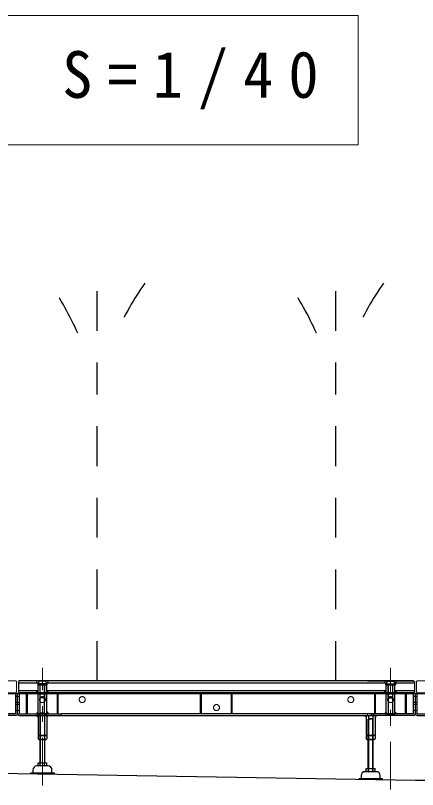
# Model space of a CAD drawing. Units: millimetres on the paper. Extents: x -385 to 0, y -594 to 267.
# Drawn here: x -298.32 to -273.06, y 47.48 to 96.13 of the extents above; entities that cross this region are included whole.
import ezdxf

# ---------------------------------------------------------------- set-up
doc = ezdxf.new("R2010")
doc.units = ezdxf.units.MM
doc.linetypes.add('USER1', pattern=[4.5, 2.5, -2])
doc.linetypes.add('USER2', pattern=[6, 3, -1, 1, -1])
doc.layers.add('1_40', color=7, linetype='Continuous', lineweight=25)
doc.styles.add('ＭＳ ゴシック', font='')
doc.styles.get('ＭＳ ゴシック').set_extended_font_data('MS Gothic')

msp = doc.modelspace()

# ---------------------------------------------------------------- linework, layer by layer
at = {"layer": '1_40', "lineweight": 13}
for p, q in [((-276.792, 96.133), (-319.592, 96.133)), ((-276.792, 88), (-276.792, 96.133)), ((-319.592, 88), (-276.792, 88))]:
    msp.add_line(p, q, dxfattribs=at)
at = {"layer": '1_40', "linetype": 'USER1'}
for p, q in [((-293.192, 76.302), (-293.192, 80.386)), ((-278.192, 76.302), (-278.192, 80.386))]:
    msp.add_line(p, q, dxfattribs=at)
at = {"layer": '1_40', "color": 4, "linetype": 'USER1'}
for p, q in [((-293.192, 54.311), (-293.192, 74.311)), ((-278.192, 54.311), (-278.192, 74.311))]:
    msp.add_line(p, q, dxfattribs=at)
at = {"layer": '1_40', "linetype": 'USER2', "lineweight": 13}
for p, q in [((-296.629, 47.726), (-296.629, 55.131)), ((-274.754, 47.476), (-274.754, 55.131))]:
    msp.add_line(p, q, dxfattribs=at)
at = {"layer": '1_40', "color": 40, "lineweight": 13}
for p, q in [((-299.354, 54.311), (-298.304, 54.311)), ((-298.304, 54.311), (-298.254, 54.261)), ((-298.254, 54.261), (-298.254, 53.611)), ((-273.079, 54.311), (-273.129, 54.261)), ((-273.129, 54.261), (-273.129, 53.611)), ((-272.029, 54.311), (-273.079, 54.311)), ((-298.304, 53.561), (-299.404, 53.561)), ((-298.304, 53.561), (-298.254, 53.611)), ((-273.079, 53.561), (-273.129, 53.611)), ((-273.079, 53.561), (-271.979, 53.561))]:
    msp.add_line(p, q, dxfattribs=at)
at = {"layer": '1_40', "color": 40}
for p, q in [((-298.079, 54.311), (-298.129, 54.261)), ((-298.079, 54.311), (-298.129, 54.261)), ((-298.129, 54.261), (-298.129, 53.998)), ((-298.129, 54.261), (-298.129, 53.611)), ((-298.129, 54.186), (-296.883, 54.186)), ((-273.304, 54.311), (-298.079, 54.311)), ((-295.179, 54.311), (-298.079, 54.311)), ((-296.979, 54.186), (-296.979, 54.311)), ((-296.375, 54.186), (-275.008, 54.186)), ((-296.279, 54.186), (-296.279, 54.311)), ((-276.204, 54.311), (-273.304, 54.311)), ((-275.104, 54.186), (-275.104, 54.311)), ((-274.5, 54.186), (-273.254, 54.186)), ((-274.404, 54.186), (-274.404, 54.311)), ((-273.304, 54.311), (-273.254, 54.261)), ((-273.304, 54.311), (-273.254, 54.261)), ((-273.254, 54.261), (-273.254, 53.611)), ((-296.903, 53.686), (-298.129, 53.686)), ((-298.129, 53.611), (-298.079, 53.561)), ((-298.129, 53.611), (-298.079, 53.561)), ((-273.304, 53.561), (-298.079, 53.561)), ((-298.079, 53.561), (-295.179, 53.561)), ((-296.979, 53.561), (-296.979, 53.686)), ((-275.028, 53.686), (-296.355, 53.686)), ((-296.279, 53.561), (-296.279, 53.686)), ((-273.304, 53.561), (-276.204, 53.561)), ((-275.104, 53.561), (-275.104, 53.686)), ((-273.254, 53.686), (-274.48, 53.686)), ((-274.404, 53.561), (-274.404, 53.686)), ((-273.254, 53.611), (-273.304, 53.561)), ((-273.254, 53.611), (-273.304, 53.561))]:
    msp.add_line(p, q, dxfattribs=at)
at = {"layer": '1_40'}
for p, q in [((-296.929, 54.111), (-296.929, 54.061)), ((-296.329, 54.111), (-296.929, 54.111)), ((-296.329, 54.061), (-296.929, 54.061)), ((-296.903, 54.032), (-296.854, 54.061)), ((-296.903, 53.589), (-296.903, 54.032)), ((-296.892, 54.111), (-296.892, 54.136)), ((-296.367, 54.111), (-296.892, 54.111)), ((-296.854, 54.061), (-296.404, 54.061)), ((-296.779, 53.236), (-296.779, 54.111)), ((-296.766, 53.589), (-296.766, 54.032)), ((-296.517, 54.286), (-296.742, 54.286)), ((-296.492, 53.589), (-296.492, 54.032)), ((-296.479, 53.236), (-296.479, 54.111)), ((-296.355, 54.032), (-296.404, 54.061)), ((-296.367, 54.111), (-296.367, 54.136)), ((-296.355, 53.589), (-296.355, 54.032)), ((-296.329, 54.061), (-296.329, 54.111)), ((-275.054, 54.061), (-275.054, 54.111)), ((-275.054, 54.111), (-274.454, 54.111)), ((-275.054, 54.061), (-274.454, 54.061)), ((-275.028, 54.032), (-274.979, 54.061)), ((-275.028, 53.589), (-275.028, 54.032)), ((-275.017, 54.111), (-275.017, 54.136)), ((-275.017, 54.111), (-274.492, 54.111)), ((-274.529, 54.061), (-274.979, 54.061)), ((-274.904, 53.236), (-274.904, 54.111)), ((-274.891, 53.589), (-274.891, 54.032)), ((-274.867, 54.286), (-274.642, 54.286)), ((-274.617, 53.589), (-274.617, 54.032)), ((-274.604, 53.236), (-274.604, 54.111)), ((-274.48, 54.032), (-274.529, 54.061)), ((-274.492, 54.111), (-274.492, 54.136)), ((-274.48, 53.589), (-274.48, 54.032)), ((-274.454, 54.111), (-274.454, 54.061)), ((-297.567, 53.561), (-295.692, 53.561)), ((-296.903, 53.589), (-296.854, 53.561)), ((-296.854, 53.561), (-296.404, 53.561)), ((-296.842, 53.561), (-296.842, 53.503)), ((-296.417, 53.561), (-296.417, 53.503)), ((-296.355, 53.589), (-296.404, 53.561)), ((-286.629, 53.561), (-284.754, 53.561)), ((-285.904, 53.561), (-285.904, 53.503)), ((-285.479, 53.561), (-285.479, 53.503)), ((-273.817, 53.561), (-275.692, 53.561)), ((-275.028, 53.589), (-274.979, 53.561)), ((-274.529, 53.561), (-274.979, 53.561)), ((-274.967, 53.561), (-274.967, 53.503)), ((-274.542, 53.561), (-274.542, 53.503)), ((-274.48, 53.589), (-274.529, 53.561)), ((-298.304, 52.241), (-298.304, 53.503)), ((-298.192, 53.503), (-298.304, 53.503)), ((-298.192, 53.316), (-298.304, 53.316)), ((-298.192, 52.241), (-298.192, 53.503)), ((-298.192, 53.503), (-298.079, 53.503)), ((-298.192, 52.241), (-298.192, 53.503)), ((-298.192, 53.316), (-298.079, 53.316)), ((-298.079, 52.241), (-298.079, 53.503)), ((-297.624, 52.253), (-297.624, 53.503)), ((-297.567, 52.253), (-297.567, 53.503)), ((-297.567, 53.503), (-295.692, 53.503)), ((-296.903, 53.462), (-296.854, 53.491)), ((-296.903, 52.269), (-296.903, 53.462)), ((-296.854, 53.491), (-296.404, 53.491)), ((-296.479, 53.236), (-296.779, 53.236)), ((-296.766, 52.269), (-296.766, 53.462)), ((-296.492, 52.269), (-296.492, 53.462)), ((-296.355, 53.462), (-296.404, 53.491)), ((-296.355, 52.269), (-296.355, 53.462)), ((-295.692, 52.253), (-295.692, 53.503)), ((-295.634, 52.253), (-295.634, 53.503)), ((-286.687, 52.253), (-286.687, 53.503)), ((-286.629, 52.253), (-286.629, 53.503)), ((-286.629, 53.503), (-284.754, 53.503)), ((-284.754, 52.253), (-284.754, 53.503)), ((-284.697, 52.253), (-284.697, 53.503)), ((-275.749, 52.253), (-275.749, 53.503)), ((-275.692, 52.253), (-275.692, 53.503)), ((-273.817, 53.503), (-275.692, 53.503)), ((-275.028, 53.462), (-274.979, 53.491)), ((-275.028, 52.269), (-275.028, 53.462)), ((-274.979, 53.491), (-274.529, 53.491)), ((-274.904, 53.236), (-274.604, 53.236)), ((-274.891, 52.269), (-274.891, 53.462)), ((-274.617, 52.269), (-274.617, 53.462)), ((-274.48, 53.462), (-274.529, 53.491)), ((-274.48, 52.269), (-274.48, 53.462)), ((-273.817, 52.253), (-273.817, 53.503)), ((-273.759, 52.253), (-273.759, 53.503)), ((-273.304, 52.241), (-273.304, 53.503)), ((-273.192, 53.503), (-273.304, 53.503)), ((-273.192, 53.316), (-273.304, 53.316)), ((-273.192, 52.241), (-273.192, 53.503)), ((-273.192, 53.503), (-273.079, 53.503)), ((-273.192, 52.241), (-273.192, 53.503)), ((-273.192, 53.316), (-273.079, 53.316)), ((-273.079, 52.241), (-273.079, 53.503)), ((-298.192, 52.941), (-298.304, 52.941)), ((-298.192, 52.941), (-298.079, 52.941)), ((-273.192, 52.941), (-273.304, 52.941)), ((-273.192, 52.941), (-273.079, 52.941)), ((-298.304, 52.241), (-300.942, 52.241)), ((-298.304, 52.128), (-300.942, 52.128)), ((-298.079, 52.241), (-295.442, 52.241)), ((-298.079, 52.128), (-295.442, 52.128)), ((-297.624, 52.253), (-297.567, 52.253)), ((-296.903, 52.353), (-297.016, 52.241)), ((-296.903, 52.016), (-297.016, 52.128)), ((-296.904, 52.128), (-296.904, 52.241)), ((-296.903, 52.269), (-296.854, 52.241)), ((-296.903, 52.1), (-296.854, 52.128)), ((-296.903, 52.1), (-296.903, 50.907)), ((-296.854, 52.241), (-296.404, 52.241)), ((-296.854, 52.128), (-296.404, 52.128)), ((-296.766, 52.1), (-296.766, 50.907)), ((-296.492, 52.1), (-296.492, 50.907)), ((-296.355, 52.269), (-296.404, 52.241)), ((-296.355, 52.1), (-296.404, 52.128)), ((-296.355, 52.353), (-296.242, 52.241)), ((-296.355, 52.016), (-296.242, 52.128)), ((-296.355, 52.1), (-296.355, 50.907)), ((-296.354, 52.128), (-296.354, 52.241)), ((-295.692, 52.253), (-295.634, 52.253)), ((-295.442, 52.128), (-295.442, 52.241)), ((-286.687, 52.253), (-286.629, 52.253)), ((-284.754, 52.253), (-284.697, 52.253)), ((-276.278, 52.016), (-276.391, 52.128)), ((-276.278, 52.1), (-276.229, 52.128)), ((-276.278, 52.1), (-276.278, 50.907)), ((-276.229, 52.128), (-275.779, 52.128)), ((-276.141, 52.1), (-276.141, 50.907)), ((-275.942, 52.128), (-275.942, 52.241)), ((-273.304, 52.241), (-275.942, 52.241)), ((-273.304, 52.128), (-275.942, 52.128)), ((-275.867, 52.1), (-275.867, 50.907)), ((-275.73, 52.1), (-275.779, 52.128)), ((-275.692, 52.253), (-275.749, 52.253)), ((-275.73, 52.016), (-275.617, 52.128)), ((-275.73, 52.1), (-275.73, 50.907)), ((-275.028, 52.353), (-275.141, 52.241)), ((-275.029, 52.128), (-275.029, 52.241)), ((-275.028, 52.269), (-274.979, 52.241)), ((-274.979, 52.241), (-274.529, 52.241)), ((-274.48, 52.269), (-274.529, 52.241)), ((-274.48, 52.353), (-274.367, 52.241)), ((-274.479, 52.128), (-274.479, 52.241)), ((-273.759, 52.253), (-273.817, 52.253)), ((-273.079, 52.241), (-270.442, 52.241)), ((-273.079, 52.128), (-270.442, 52.128)), ((-296.903, 50.907), (-296.854, 50.878)), ((-296.903, 50.878), (-296.903, 50.657)), ((-296.355, 50.878), (-296.903, 50.878)), ((-296.903, 50.657), (-296.854, 50.628)), ((-296.854, 50.878), (-296.404, 50.878)), ((-296.854, 50.628), (-296.404, 50.628)), ((-296.766, 50.878), (-296.766, 50.657)), ((-296.492, 50.878), (-296.492, 50.657)), ((-296.355, 50.907), (-296.404, 50.878)), ((-296.355, 50.657), (-296.404, 50.628)), ((-296.355, 50.878), (-296.355, 50.657)), ((-276.278, 50.907), (-276.229, 50.878)), ((-276.278, 50.878), (-276.278, 50.657)), ((-275.73, 50.878), (-276.278, 50.878)), ((-276.278, 50.657), (-276.229, 50.628)), ((-276.229, 50.878), (-275.779, 50.878)), ((-276.229, 50.628), (-275.779, 50.628)), ((-276.141, 50.878), (-276.141, 50.657)), ((-275.867, 50.878), (-275.867, 50.657)), ((-275.73, 50.907), (-275.779, 50.878)), ((-275.73, 50.657), (-275.779, 50.628)), ((-275.73, 50.878), (-275.73, 50.657)), ((-348.428, 49.32), (-273.178, 48.07)), ((-273.192, 48.071), (-247.942, 48.071))]:
    msp.add_line(p, q, dxfattribs=at)
at = {"layer": '1_40', "color": 60}
for p, q in [((-323.079, 53.503), (-298.304, 53.503)), ((-298.079, 53.503), (-273.304, 53.503)), ((-273.079, 53.503), (-248.304, 53.503)), ((-275.942, 52.241), (-295.442, 52.241)), ((-295.442, 52.128), (-275.942, 52.128))]:
    msp.add_line(p, q, dxfattribs=at)
at = {"layer": '1_40', "linetype": 'USER1', "lineweight": 13}
for p, q in [((-298.192, 52.816), (-298.304, 52.816)), ((-298.192, 52.816), (-298.079, 52.816)), ((-273.192, 52.816), (-273.304, 52.816)), ((-273.192, 52.816), (-273.079, 52.816)), ((-298.192, 52.441), (-298.304, 52.441)), ((-298.192, 52.441), (-298.079, 52.441)), ((-296.823, 52.128), (-296.823, 52.241)), ((-296.823, 52.241), (-296.823, 52.128)), ((-296.435, 52.128), (-296.435, 52.241)), ((-296.435, 52.241), (-296.435, 52.128)), ((-276.198, 52.241), (-276.198, 52.128)), ((-275.81, 52.241), (-275.81, 52.128)), ((-274.948, 52.128), (-274.948, 52.241)), ((-274.56, 52.128), (-274.56, 52.241)), ((-273.192, 52.441), (-273.304, 52.441)), ((-273.192, 52.441), (-273.079, 52.441))]:
    msp.add_line(p, q, dxfattribs=at)
at = {"layer": '1_40', "color": 4}
for p, q in [((-296.752, 52.285), (-296.779, 52.258)), ((-296.479, 52.258), (-296.779, 52.258)), ((-296.779, 49.16), (-296.779, 52.258)), ((-296.506, 52.285), (-296.752, 52.285)), ((-296.479, 52.258), (-296.506, 52.285)), ((-296.479, 49.16), (-296.479, 52.258)), ((-276.127, 51.922), (-276.154, 51.895)), ((-275.854, 51.895), (-276.154, 51.895)), ((-276.154, 48.797), (-276.154, 51.895)), ((-275.881, 51.922), (-276.127, 51.922)), ((-275.854, 51.895), (-275.881, 51.922)), ((-275.854, 48.797), (-275.854, 51.895)), ((-296.903, 49.16), (-296.355, 49.16)), ((-296.903, 48.991), (-296.903, 49.16)), ((-296.779, 49.16), (-296.752, 49.16)), ((-296.766, 48.991), (-296.766, 49.16)), ((-296.479, 49.16), (-296.506, 49.16)), ((-296.492, 48.991), (-296.492, 49.16)), ((-296.355, 48.991), (-296.355, 49.16)), ((-297.229, 48.71), (-297.229, 48.51)), ((-296.279, 48.96), (-296.979, 48.96)), ((-296.903, 48.991), (-296.779, 48.96)), ((-296.479, 48.96), (-296.355, 48.991)), ((-296.029, 48.51), (-296.029, 48.71)), ((-276.278, 48.797), (-275.73, 48.797)), ((-276.278, 48.628), (-276.278, 48.797)), ((-276.154, 48.797), (-276.127, 48.797)), ((-276.141, 48.628), (-276.141, 48.797)), ((-275.854, 48.797), (-275.881, 48.797)), ((-275.867, 48.628), (-275.867, 48.797)), ((-275.73, 48.628), (-275.73, 48.797)), ((-295.879, 48.51), (-297.379, 48.51)), ((-297.379, 48.51), (-297.379, 48.46)), ((-295.879, 48.46), (-297.379, 48.46)), ((-295.879, 48.46), (-295.879, 48.51)), ((-276.604, 48.347), (-276.604, 48.147)), ((-275.654, 48.597), (-276.354, 48.597)), ((-276.278, 48.628), (-276.154, 48.597)), ((-275.854, 48.597), (-275.73, 48.628)), ((-275.404, 48.147), (-275.404, 48.347)), ((-275.254, 48.147), (-276.754, 48.147)), ((-276.754, 48.147), (-276.754, 48.097)), ((-275.254, 48.097), (-276.754, 48.097)), ((-275.254, 48.097), (-275.254, 48.147))]:
    msp.add_line(p, q, dxfattribs=at)
at = {"layer": '1_40', "color": 4, "lineweight": 13}
for p, q in [((-296.752, 49.16), (-296.752, 52.285)), ((-296.506, 49.16), (-296.506, 52.285)), ((-276.127, 48.797), (-276.127, 51.922)), ((-275.881, 48.797), (-275.881, 51.922))]:
    msp.add_line(p, q, dxfattribs=at)
at = {"layer": '1_40', "color": 4}
for points in [[(-296.903, 48.991), (-296.881, 48.986), (-296.858, 48.983), (-296.835, 48.982), (-296.812, 48.983), (-296.789, 48.986), (-296.766, 48.991)], [(-296.766, 48.991), (-296.707, 48.985), (-296.648, 48.982), (-296.587, 48.983), (-296.527, 48.987), (-296.492, 48.991)], [(-296.492, 48.991), (-296.469, 48.986), (-296.447, 48.983), (-296.424, 48.982), (-296.401, 48.983), (-296.378, 48.986), (-296.355, 48.991)], [(-276.278, 48.628), (-276.256, 48.623), (-276.233, 48.62), (-276.21, 48.618), (-276.187, 48.62), (-276.164, 48.623), (-276.141, 48.628)], [(-276.141, 48.628), (-276.082, 48.622), (-276.023, 48.619), (-275.962, 48.619), (-275.902, 48.624), (-275.867, 48.628)], [(-275.867, 48.628), (-275.844, 48.623), (-275.822, 48.62), (-275.799, 48.618), (-275.776, 48.62), (-275.753, 48.623), (-275.73, 48.628)]]:
    msp.add_lwpolyline(points, dxfattribs=at)
at = {"layer": '1_40', "color": 60, "linetype": 'USER1', "lineweight": 13}
for centre in [(-296.629, 53.128), (-294.129, 53.128), (-277.254, 53.128), (-274.754, 53.128), (-285.692, 52.628)]:
    msp.add_circle(centre, 0.188, dxfattribs=at)
at = {"layer": '1_40', "linetype": 'USER1'}
for centre, start, end in [((-310.351, 69.266), 23.3955, 35.3538), ((-276.032, 69.266), 144.6462, 156.6045), ((-295.351, 69.266), 23.3955, 35.3538), ((-261.032, 69.266), 144.6462, 156.6045)]:
    msp.add_arc(centre, 17.363, start, end, dxfattribs=at)
at = {"layer": '1_40'}
for centre, radius, start, end in [((-296.835, 53.932), 0.121, 55.6159, 124.3841), ((-296.742, 54.136), 0.15, 90, 180), ((-296.629, 53.6), 0.454, 72.4121, 107.5879), ((-296.517, 54.136), 0.15, 0, 90), ((-296.423, 53.932), 0.121, 55.6159, 124.3841), ((-274.96, 53.932), 0.121, 55.6159, 124.3841), ((-274.867, 54.136), 0.15, 90, 180), ((-274.754, 53.6), 0.454, 72.4121, 107.5879), ((-274.642, 54.136), 0.15, 0, 90), ((-274.548, 53.932), 0.121, 55.6159, 124.3841), ((-297.567, 53.503), 0.0575, 90, 180), ((-296.835, 53.689), 0.121, 235.6159, 304.3841), ((-296.629, 54.022), 0.454, 252.4121, 287.5879), ((-296.423, 53.689), 0.121, 235.6159, 304.3841), ((-295.692, 53.503), 0.0575, 0, 90), ((-286.629, 53.503), 0.0575, 90, 180), ((-284.754, 53.503), 0.0575, 0, 90), ((-275.692, 53.503), 0.0575, 90, 180), ((-274.96, 53.689), 0.121, 235.6159, 304.3841), ((-274.754, 54.022), 0.454, 252.4121, 287.5879), ((-274.548, 53.689), 0.121, 235.6159, 304.3841), ((-273.817, 53.503), 0.0575, 0, 90), ((-296.835, 53.362), 0.121, 55.6159, 124.3841), ((-296.629, 53.03), 0.454, 72.4121, 107.5879), ((-296.423, 53.362), 0.121, 55.6159, 124.3841), ((-274.96, 53.362), 0.121, 55.6159, 124.3841), ((-274.754, 53.03), 0.454, 72.4121, 107.5879), ((-274.548, 53.362), 0.121, 55.6159, 124.3841), ((-298.304, 52.241), 0.113, 270, 0), ((-298.079, 52.241), 0.113, 180, 270), ((-296.835, 52.369), 0.121, 235.6159, 304.3841), ((-296.835, 52), 0.121, 55.6159, 124.3841), ((-296.629, 52.702), 0.454, 252.4121, 287.5879), ((-296.629, 51.667), 0.454, 72.4121, 107.5879), ((-296.423, 52.369), 0.121, 235.6159, 304.3841), ((-296.423, 52), 0.121, 55.6159, 124.3841), ((-276.21, 52), 0.121, 55.6159, 124.3841), ((-276.004, 51.667), 0.454, 72.4121, 107.5879), ((-275.798, 52), 0.121, 55.6159, 124.3841), ((-274.96, 52.369), 0.121, 235.6159, 304.3841), ((-274.754, 52.702), 0.454, 252.4121, 287.5879), ((-274.548, 52.369), 0.121, 235.6159, 304.3841), ((-273.304, 52.241), 0.113, 270, 0), ((-273.079, 52.241), 0.113, 180, 270), ((-296.835, 51.007), 0.121, 235.6159, 304.3841), ((-296.835, 50.757), 0.121, 235.6159, 304.3841), ((-296.629, 51.339), 0.454, 252.4121, 287.5879), ((-296.629, 51.089), 0.454, 252.4121, 287.5879), ((-296.423, 51.007), 0.121, 235.6159, 304.3841), ((-296.423, 50.757), 0.121, 235.6159, 304.3841), ((-276.21, 51.007), 0.121, 235.6159, 304.3841), ((-276.21, 50.757), 0.121, 235.6159, 304.3841), ((-276.004, 51.339), 0.454, 252.4121, 287.5879), ((-276.004, 51.089), 0.454, 252.4121, 287.5879), ((-275.798, 51.007), 0.121, 235.6159, 304.3841), ((-275.798, 50.757), 0.121, 235.6159, 304.3841)]:
    msp.add_arc(centre, radius, start, end, dxfattribs=at)
at = {"layer": '1_40', "color": 4}
for centre, start, end in [((-296.979, 48.71), 90, 180), ((-296.279, 48.71), 0, 90), ((-276.354, 48.347), 90, 180), ((-275.654, 48.347), 0, 90)]:
    msp.add_arc(centre, 0.25, start, end, dxfattribs=at)

# ---------------------------------------------------------------- texts
at = {"layer": '1_40', "insert": (-318.192, 92.066), "char_height": 2.933, "attachment_point": 4, "style": 'ＭＳ ゴシック'}
msp.add_mtext('\\T1.5;\\W0.95;平面図\u3000S=1/40', dxfattribs=at)

doc.saveas('drawing.dxf')
